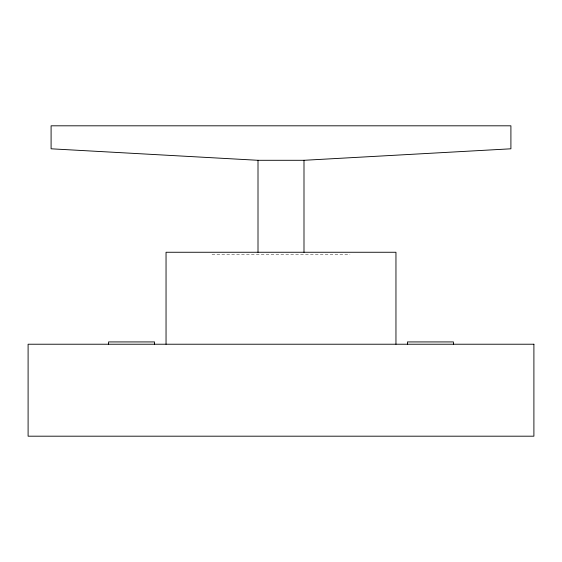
<?xml version="1.0" encoding="UTF-8"?>
<svg xmlns="http://www.w3.org/2000/svg" width="562" height="562" viewBox="0 0 562 562"><rect width="100%" height="100%" fill="white"/><g stroke="black" fill="none" stroke-linecap="round" stroke-linejoin="round"><path stroke-width="0.42" stroke-dasharray="2.81 2.11" d="M212.029 254.558L349.971 254.558"/><path stroke-width="0.84" d="M303.993 160.296L510.907 148.804L510.907 125.811L51.093 125.811L51.093 148.804L258.007 160.296L303.993 160.296L303.993 252.261M453.429 344.225L453.429 341.928L407.45 341.928L407.45 344.225M395.957 344.225L395.957 252.261L166.043 252.261L166.043 344.225M258.007 160.296L258.007 252.261M154.55 344.225L154.55 341.928L108.571 341.928L108.571 344.225M533.9 344.225L28.1 344.225L28.1 436.189L533.9 436.189L533.9 344.225"/></g></svg>
